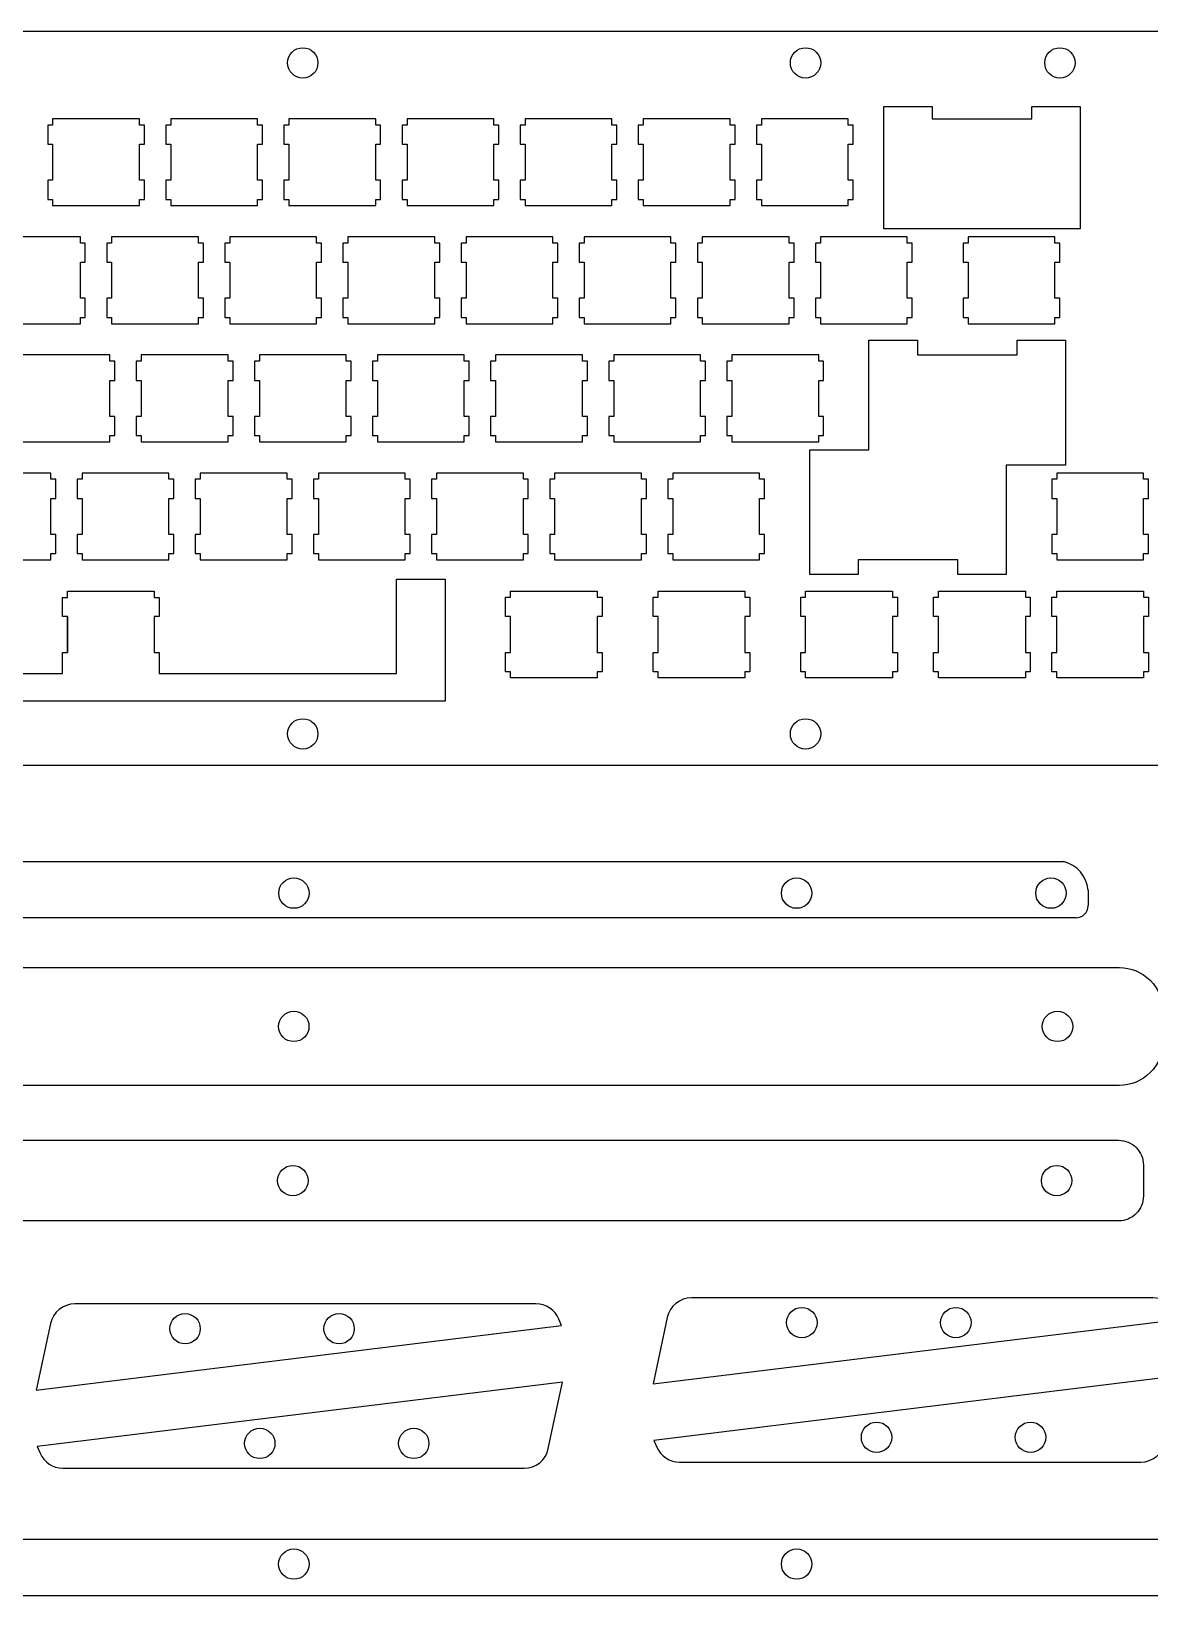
# Model space of a CAD drawing. Header units: feet. Extents: x 5362 to 5824, y 1881 to 2630.
# Drawn here: x 5488.4 to 5668.8, y 1880.7 to 2133.1 of the extents above; entities that cross this region are included whole.
import ezdxf

# ---------------------------------------------------------------- set-up
doc = ezdxf.new("R2010")
doc.units = ezdxf.units.FT
doc.header["$LTSCALE"] = 12.7
doc.header["$MEASUREMENT"] = 0
doc.layers.get('0').update_dxf_attribs({"linetype": 'CONTINUOUS'})
doc.layers.add('2', color=7, linetype='CONTINUOUS')

msp = doc.modelspace()

# ---------------------------------------------------------------- linework, layer by layer
at = {"color": 7}
for p, q in [((5491.05, 2117.97), (5491.05, 2114.87)), ((5491.85, 2117.97), (5491.05, 2117.97)), ((5491.85, 2118.97), (5491.85, 2117.97)), ((5505.85, 2118.97), (5491.85, 2118.97)), ((5505.85, 2117.97), (5505.85, 2118.97)), ((5506.65, 2117.97), (5505.85, 2117.97)), ((5506.65, 2114.87), (5506.65, 2117.97)), ((5510.1, 2117.97), (5510.1, 2114.87)), ((5510.9, 2117.97), (5510.1, 2117.97)), ((5510.9, 2118.97), (5510.9, 2117.97)), ((5524.9, 2118.97), (5510.9, 2118.97)), ((5524.9, 2117.97), (5524.9, 2118.97)), ((5525.7, 2117.97), (5524.9, 2117.97)), ((5525.7, 2114.87), (5525.7, 2117.97)), ((5529.15, 2117.97), (5529.15, 2114.87)), ((5529.95, 2117.97), (5529.15, 2117.97)), ((5543.95, 2118.97), (5529.95, 2118.97)), ((5529.95, 2118.97), (5529.95, 2117.97)), ((5543.95, 2117.97), (5543.95, 2118.97)), ((5544.75, 2117.97), (5543.95, 2117.97)), ((5544.75, 2114.87), (5544.75, 2117.97)), ((5549, 2117.97), (5548.2, 2117.97)), ((5548.2, 2117.97), (5548.2, 2114.87)), ((5549, 2118.97), (5549, 2117.97)), ((5563, 2118.97), (5549, 2118.97)), ((5563, 2117.97), (5563, 2118.97)), ((5563.8, 2117.97), (5563, 2117.97)), ((5563.8, 2114.87), (5563.8, 2117.97)), ((5567.25, 2117.97), (5567.25, 2114.87)), ((5568.05, 2117.97), (5567.25, 2117.97)), ((5568.05, 2118.97), (5568.05, 2117.97)), ((5582.05, 2118.97), (5568.05, 2118.97)), ((5582.05, 2117.97), (5582.05, 2118.97)), ((5582.85, 2117.97), (5582.05, 2117.97)), ((5582.85, 2114.87), (5582.85, 2117.97)), ((5587.1, 2117.97), (5586.3, 2117.97)), ((5586.3, 2117.97), (5586.3, 2114.87)), ((5587.1, 2118.97), (5587.1, 2117.97)), ((5601.1, 2118.97), (5587.1, 2118.97)), ((5601.1, 2117.97), (5601.1, 2118.97)), ((5601.9, 2117.97), (5601.1, 2117.97)), ((5601.9, 2114.87), (5601.9, 2117.97)), ((5606.15, 2117.97), (5605.35, 2117.97)), ((5605.35, 2117.97), (5605.35, 2114.87)), ((5620.15, 2118.97), (5606.15, 2118.97)), ((5606.15, 2118.97), (5606.15, 2117.97)), ((5620.15, 2117.97), (5620.15, 2118.97)), ((5620.95, 2117.97), (5620.15, 2117.97)), ((5620.95, 2114.87), (5620.95, 2117.97)), ((5491.05, 2114.87), (5491.85, 2114.87)), ((5491.85, 2114.87), (5491.85, 2109.07)), ((5505.85, 2109.07), (5505.85, 2114.87)), ((5505.85, 2114.87), (5506.65, 2114.87)), ((5510.1, 2114.87), (5510.9, 2114.87)), ((5510.9, 2114.87), (5510.9, 2109.07)), ((5524.9, 2109.07), (5524.9, 2114.87)), ((5524.9, 2114.87), (5525.7, 2114.87)), ((5529.15, 2114.87), (5529.95, 2114.87)), ((5529.95, 2114.87), (5529.95, 2109.07)), ((5543.95, 2109.07), (5543.95, 2114.87)), ((5543.95, 2114.87), (5544.75, 2114.87)), ((5548.2, 2114.87), (5549, 2114.87)), ((5549, 2114.87), (5549, 2109.07)), ((5563, 2109.07), (5563, 2114.87)), ((5563, 2114.87), (5563.8, 2114.87)), ((5567.25, 2114.87), (5568.05, 2114.87)), ((5568.05, 2114.87), (5568.05, 2109.07)), ((5582.05, 2109.07), (5582.05, 2114.87)), ((5582.05, 2114.87), (5582.85, 2114.87)), ((5586.3, 2114.87), (5587.1, 2114.87)), ((5587.1, 2114.87), (5587.1, 2109.07)), ((5601.1, 2109.07), (5601.1, 2114.87)), ((5601.1, 2114.87), (5601.9, 2114.87)), ((5605.35, 2114.87), (5606.15, 2114.87)), ((5606.15, 2114.87), (5606.15, 2109.07)), ((5620.15, 2109.07), (5620.15, 2114.87)), ((5620.15, 2114.87), (5620.95, 2114.87)), ((5491.05, 2109.07), (5491.05, 2105.97)), ((5491.85, 2109.07), (5491.05, 2109.07)), ((5506.65, 2109.07), (5505.85, 2109.07)), ((5506.65, 2105.97), (5506.65, 2109.07)), ((5510.1, 2109.07), (5510.1, 2105.97)), ((5510.9, 2109.07), (5510.1, 2109.07)), ((5525.7, 2109.07), (5524.9, 2109.07)), ((5525.7, 2105.97), (5525.7, 2109.07)), ((5529.15, 2109.07), (5529.15, 2105.97)), ((5529.95, 2109.07), (5529.15, 2109.07)), ((5544.75, 2109.07), (5543.95, 2109.07)), ((5544.75, 2105.97), (5544.75, 2109.07)), ((5549, 2109.07), (5548.2, 2109.07)), ((5548.2, 2109.07), (5548.2, 2105.97)), ((5563.8, 2109.07), (5563, 2109.07)), ((5563.8, 2105.97), (5563.8, 2109.07)), ((5568.05, 2109.07), (5567.25, 2109.07)), ((5567.25, 2109.07), (5567.25, 2105.97)), ((5582.85, 2109.07), (5582.05, 2109.07)), ((5582.85, 2105.97), (5582.85, 2109.07)), ((5586.3, 2109.07), (5586.3, 2105.97)), ((5587.1, 2109.07), (5586.3, 2109.07)), ((5601.9, 2109.07), (5601.1, 2109.07)), ((5601.9, 2105.97), (5601.9, 2109.07)), ((5606.15, 2109.07), (5605.35, 2109.07)), ((5605.35, 2109.07), (5605.35, 2105.97)), ((5620.95, 2109.07), (5620.15, 2109.07)), ((5620.95, 2105.97), (5620.95, 2109.07)), ((5491.05, 2105.97), (5491.85, 2105.97)), ((5491.85, 2105.97), (5491.85, 2104.97)), ((5491.85, 2104.97), (5505.85, 2104.97)), ((5505.85, 2104.97), (5505.85, 2105.97)), ((5505.85, 2105.97), (5506.65, 2105.97)), ((5510.1, 2105.97), (5510.9, 2105.97)), ((5510.9, 2105.97), (5510.9, 2104.97)), ((5510.9, 2104.97), (5524.9, 2104.97)), ((5524.9, 2105.97), (5525.7, 2105.97)), ((5524.9, 2104.97), (5524.9, 2105.97)), ((5529.15, 2105.97), (5529.95, 2105.97)), ((5529.95, 2105.97), (5529.95, 2104.97)), ((5529.95, 2104.97), (5543.95, 2104.97)), ((5543.95, 2105.97), (5544.75, 2105.97)), ((5543.95, 2104.97), (5543.95, 2105.97)), ((5548.2, 2105.97), (5549, 2105.97)), ((5549, 2105.97), (5549, 2104.97)), ((5549, 2104.97), (5563, 2104.97)), ((5563, 2105.97), (5563.8, 2105.97)), ((5563, 2104.97), (5563, 2105.97)), ((5567.25, 2105.97), (5568.05, 2105.97)), ((5568.05, 2105.97), (5568.05, 2104.97)), ((5568.05, 2104.97), (5582.05, 2104.97)), ((5582.05, 2104.97), (5582.05, 2105.97)), ((5582.05, 2105.97), (5582.85, 2105.97)), ((5586.3, 2105.97), (5587.1, 2105.97)), ((5587.1, 2105.97), (5587.1, 2104.97)), ((5587.1, 2104.97), (5601.1, 2104.97)), ((5601.1, 2105.97), (5601.9, 2105.97)), ((5601.1, 2104.97), (5601.1, 2105.97)), ((5605.35, 2105.97), (5606.15, 2105.97)), ((5606.15, 2105.97), (5606.15, 2104.97)), ((5606.15, 2104.97), (5620.15, 2104.97)), ((5620.15, 2104.97), (5620.15, 2105.97)), ((5620.15, 2105.97), (5620.95, 2105.97)), ((5496.32, 2099.92), (5482.32, 2099.92)), ((5496.32, 2098.92), (5496.32, 2099.92)), ((5501.37, 2099.92), (5501.37, 2098.92)), ((5515.37, 2099.92), (5501.37, 2099.92)), ((5515.37, 2098.92), (5515.37, 2099.92)), ((5534.42, 2099.92), (5520.42, 2099.92)), ((5520.42, 2099.92), (5520.42, 2098.92)), ((5534.42, 2098.92), (5534.42, 2099.92)), ((5553.47, 2099.92), (5539.47, 2099.92)), ((5539.47, 2099.92), (5539.47, 2098.92)), ((5553.47, 2098.92), (5553.47, 2099.92)), ((5558.52, 2099.92), (5558.52, 2098.92)), ((5572.52, 2099.92), (5558.52, 2099.92)), ((5572.52, 2098.92), (5572.52, 2099.92)), ((5577.57, 2099.92), (5577.57, 2098.92)), ((5591.57, 2099.92), (5577.57, 2099.92)), ((5591.57, 2098.92), (5591.57, 2099.92)), ((5610.62, 2099.92), (5596.62, 2099.92)), ((5596.62, 2099.92), (5596.62, 2098.92)), ((5610.62, 2098.92), (5610.62, 2099.92)), ((5497.12, 2098.92), (5496.32, 2098.92)), ((5497.12, 2095.82), (5497.12, 2098.92)), ((5501.37, 2098.92), (5500.57, 2098.92)), ((5500.57, 2098.92), (5500.57, 2095.82)), ((5516.17, 2098.92), (5515.37, 2098.92)), ((5516.17, 2095.82), (5516.17, 2098.92)), ((5520.42, 2098.92), (5519.62, 2098.92)), ((5519.62, 2098.92), (5519.62, 2095.82)), ((5535.22, 2098.92), (5534.42, 2098.92)), ((5535.22, 2095.82), (5535.22, 2098.92)), ((5539.47, 2098.92), (5538.67, 2098.92)), ((5538.67, 2098.92), (5538.67, 2095.82)), ((5554.27, 2098.92), (5553.47, 2098.92)), ((5554.27, 2095.82), (5554.27, 2098.92)), ((5558.52, 2098.92), (5557.72, 2098.92)), ((5557.72, 2098.92), (5557.72, 2095.82)), ((5573.32, 2098.92), (5572.52, 2098.92)), ((5573.32, 2095.82), (5573.32, 2098.92)), ((5577.57, 2098.92), (5576.77, 2098.92)), ((5576.77, 2098.92), (5576.77, 2095.82)), ((5592.37, 2098.92), (5591.57, 2098.92)), ((5592.37, 2095.82), (5592.37, 2098.92)), ((5596.62, 2098.92), (5595.82, 2098.92)), ((5595.82, 2098.92), (5595.82, 2095.82)), ((5611.42, 2098.92), (5610.62, 2098.92)), ((5611.42, 2095.82), (5611.42, 2098.92)), ((5496.32, 2095.82), (5497.12, 2095.82)), ((5496.32, 2090.02), (5496.32, 2095.82)), ((5500.57, 2095.82), (5501.37, 2095.82)), ((5501.37, 2095.82), (5501.37, 2090.02)), ((5515.37, 2095.82), (5516.17, 2095.82)), ((5515.37, 2090.02), (5515.37, 2095.82)), ((5519.62, 2095.82), (5520.42, 2095.82)), ((5520.42, 2095.82), (5520.42, 2090.02)), ((5534.42, 2095.82), (5535.22, 2095.82)), ((5534.42, 2090.02), (5534.42, 2095.82)), ((5538.67, 2095.82), (5539.47, 2095.82)), ((5539.47, 2095.82), (5539.47, 2090.02)), ((5553.47, 2095.82), (5554.27, 2095.82)), ((5553.47, 2090.02), (5553.47, 2095.82)), ((5557.72, 2095.82), (5558.52, 2095.82)), ((5558.52, 2095.82), (5558.52, 2090.02)), ((5572.52, 2095.82), (5573.32, 2095.82)), ((5572.52, 2090.02), (5572.52, 2095.82)), ((5576.77, 2095.82), (5577.57, 2095.82)), ((5577.57, 2095.82), (5577.57, 2090.02)), ((5591.57, 2095.82), (5592.37, 2095.82)), ((5591.57, 2090.02), (5591.57, 2095.82)), ((5595.82, 2095.82), (5596.62, 2095.82)), ((5596.62, 2095.82), (5596.62, 2090.02)), ((5610.62, 2095.82), (5611.42, 2095.82)), ((5610.62, 2090.02), (5610.62, 2095.82)), ((5497.12, 2090.02), (5496.32, 2090.02)), ((5497.12, 2086.92), (5497.12, 2090.02)), ((5500.57, 2090.02), (5500.57, 2086.92)), ((5501.37, 2090.02), (5500.57, 2090.02)), ((5516.17, 2090.02), (5515.37, 2090.02)), ((5516.17, 2086.92), (5516.17, 2090.02)), ((5519.62, 2090.02), (5519.62, 2086.92)), ((5520.42, 2090.02), (5519.62, 2090.02)), ((5535.22, 2090.02), (5534.42, 2090.02)), ((5535.22, 2086.92), (5535.22, 2090.02)), ((5538.67, 2090.02), (5538.67, 2086.92)), ((5539.47, 2090.02), (5538.67, 2090.02)), ((5554.27, 2090.02), (5553.47, 2090.02)), ((5554.27, 2086.92), (5554.27, 2090.02)), ((5557.72, 2090.02), (5557.72, 2086.92)), ((5558.52, 2090.02), (5557.72, 2090.02)), ((5573.32, 2090.02), (5572.52, 2090.02)), ((5573.32, 2086.92), (5573.32, 2090.02)), ((5576.77, 2090.02), (5576.77, 2086.92)), ((5577.57, 2090.02), (5576.77, 2090.02)), ((5592.37, 2090.02), (5591.57, 2090.02)), ((5592.37, 2086.92), (5592.37, 2090.02)), ((5595.82, 2090.02), (5595.82, 2086.92)), ((5596.62, 2090.02), (5595.82, 2090.02)), ((5611.42, 2090.02), (5610.62, 2090.02)), ((5611.42, 2086.92), (5611.42, 2090.02)), ((5482.32, 2085.92), (5496.32, 2085.92)), ((5496.32, 2085.92), (5496.32, 2086.92)), ((5496.32, 2086.92), (5497.12, 2086.92)), ((5500.57, 2086.92), (5501.37, 2086.92)), ((5501.37, 2086.92), (5501.37, 2085.92)), ((5501.37, 2085.92), (5515.37, 2085.92)), ((5515.37, 2085.92), (5515.37, 2086.92)), ((5515.37, 2086.92), (5516.17, 2086.92)), ((5519.62, 2086.92), (5520.42, 2086.92)), ((5520.42, 2086.92), (5520.42, 2085.92)), ((5520.42, 2085.92), (5534.42, 2085.92)), ((5534.42, 2085.92), (5534.42, 2086.92)), ((5534.42, 2086.92), (5535.22, 2086.92)), ((5538.67, 2086.92), (5539.47, 2086.92)), ((5539.47, 2086.92), (5539.47, 2085.92)), ((5539.47, 2085.92), (5553.47, 2085.92)), ((5553.47, 2086.92), (5554.27, 2086.92)), ((5553.47, 2085.92), (5553.47, 2086.92)), ((5557.72, 2086.92), (5558.52, 2086.92)), ((5558.52, 2086.92), (5558.52, 2085.92)), ((5558.52, 2085.92), (5572.52, 2085.92)), ((5572.52, 2085.92), (5572.52, 2086.92)), ((5572.52, 2086.92), (5573.32, 2086.92)), ((5576.77, 2086.92), (5577.57, 2086.92)), ((5577.57, 2086.92), (5577.57, 2085.92)), ((5577.57, 2085.92), (5591.57, 2085.92)), ((5591.57, 2085.92), (5591.57, 2086.92)), ((5591.57, 2086.92), (5592.37, 2086.92)), ((5595.82, 2086.92), (5596.62, 2086.92)), ((5596.62, 2086.92), (5596.62, 2085.92)), ((5596.62, 2085.92), (5610.62, 2085.92)), ((5610.62, 2085.92), (5610.62, 2086.92)), ((5610.62, 2086.92), (5611.42, 2086.92)), ((5639.49, 2085.92), (5641.87, 2085.92)), ((5501.09, 2080.87), (5487.09, 2080.87)), ((5501.09, 2079.87), (5501.09, 2080.87)), ((5501.89, 2079.87), (5501.09, 2079.87)), ((5501.89, 2076.77), (5501.89, 2079.87)), ((5505.34, 2079.87), (5505.34, 2076.77)), ((5506.14, 2079.87), (5505.34, 2079.87)), ((5520.14, 2080.87), (5506.14, 2080.87)), ((5506.14, 2080.87), (5506.14, 2079.87)), ((5520.14, 2079.87), (5520.14, 2080.87)), ((5520.94, 2079.87), (5520.14, 2079.87)), ((5520.94, 2076.77), (5520.94, 2079.87)), ((5524.39, 2079.87), (5524.39, 2076.77)), ((5525.19, 2079.87), (5524.39, 2079.87)), ((5539.19, 2080.87), (5525.19, 2080.87)), ((5525.19, 2080.87), (5525.19, 2079.87)), ((5539.19, 2079.87), (5539.19, 2080.87)), ((5539.99, 2079.87), (5539.19, 2079.87)), ((5539.99, 2076.77), (5539.99, 2079.87)), ((5543.44, 2079.87), (5543.44, 2076.77)), ((5544.24, 2079.87), (5543.44, 2079.87)), ((5558.24, 2080.87), (5544.24, 2080.87)), ((5544.24, 2080.87), (5544.24, 2079.87)), ((5558.24, 2079.87), (5558.24, 2080.87)), ((5559.04, 2079.87), (5558.24, 2079.87)), ((5559.04, 2076.77), (5559.04, 2079.87)), ((5562.49, 2079.87), (5562.49, 2076.77)), ((5563.29, 2079.87), (5562.49, 2079.87)), ((5563.29, 2080.87), (5563.29, 2079.87)), ((5577.29, 2080.87), (5563.29, 2080.87)), ((5577.29, 2079.87), (5577.29, 2080.87)), ((5578.09, 2079.87), (5577.29, 2079.87)), ((5578.09, 2076.77), (5578.09, 2079.87)), ((5581.54, 2079.87), (5581.54, 2076.77)), ((5582.34, 2079.87), (5581.54, 2079.87)), ((5596.34, 2080.87), (5582.34, 2080.87)), ((5582.34, 2080.87), (5582.34, 2079.87)), ((5596.34, 2079.87), (5596.34, 2080.87)), ((5597.14, 2079.87), (5596.34, 2079.87)), ((5597.14, 2076.77), (5597.14, 2079.87)), ((5600.59, 2079.87), (5600.59, 2076.77)), ((5601.39, 2079.87), (5600.59, 2079.87)), ((5615.39, 2080.87), (5601.39, 2080.87)), ((5601.39, 2080.87), (5601.39, 2079.87)), ((5615.39, 2079.87), (5615.39, 2080.87)), ((5616.19, 2079.87), (5615.39, 2079.87)), ((5616.19, 2076.77), (5616.19, 2079.87)), ((5501.09, 2070.97), (5501.09, 2076.77)), ((5501.09, 2076.77), (5501.89, 2076.77)), ((5505.34, 2076.77), (5506.14, 2076.77)), ((5506.14, 2076.77), (5506.14, 2070.97)), ((5520.14, 2070.97), (5520.14, 2076.77)), ((5520.14, 2076.77), (5520.94, 2076.77)), ((5524.39, 2076.77), (5525.19, 2076.77)), ((5525.19, 2076.77), (5525.19, 2070.97)), ((5539.19, 2070.97), (5539.19, 2076.77)), ((5539.19, 2076.77), (5539.99, 2076.77)), ((5543.44, 2076.77), (5544.24, 2076.77)), ((5544.24, 2076.77), (5544.24, 2070.97)), ((5558.24, 2070.97), (5558.24, 2076.77)), ((5558.24, 2076.77), (5559.04, 2076.77)), ((5562.49, 2076.77), (5563.29, 2076.77)), ((5563.29, 2076.77), (5563.29, 2070.97)), ((5577.29, 2070.97), (5577.29, 2076.77)), ((5577.29, 2076.77), (5578.09, 2076.77)), ((5581.54, 2076.77), (5582.34, 2076.77)), ((5582.34, 2076.77), (5582.34, 2070.97)), ((5596.34, 2070.97), (5596.34, 2076.77)), ((5596.34, 2076.77), (5597.14, 2076.77)), ((5600.59, 2076.77), (5601.39, 2076.77)), ((5601.39, 2076.77), (5601.39, 2070.97)), ((5615.39, 2070.97), (5615.39, 2076.77)), ((5615.39, 2076.77), (5616.19, 2076.77)), ((5501.89, 2070.97), (5501.09, 2070.97)), ((5501.89, 2067.87), (5501.89, 2070.97)), ((5505.34, 2070.97), (5505.34, 2067.87)), ((5506.14, 2070.97), (5505.34, 2070.97)), ((5520.94, 2070.97), (5520.14, 2070.97)), ((5520.94, 2067.87), (5520.94, 2070.97)), ((5525.19, 2070.97), (5524.39, 2070.97)), ((5524.39, 2070.97), (5524.39, 2067.87)), ((5539.99, 2070.97), (5539.19, 2070.97)), ((5539.99, 2067.87), (5539.99, 2070.97)), ((5544.24, 2070.97), (5543.44, 2070.97)), ((5543.44, 2070.97), (5543.44, 2067.87)), ((5559.04, 2070.97), (5558.24, 2070.97)), ((5559.04, 2067.87), (5559.04, 2070.97)), ((5563.29, 2070.97), (5562.49, 2070.97)), ((5562.49, 2070.97), (5562.49, 2067.87)), ((5578.09, 2070.97), (5577.29, 2070.97)), ((5578.09, 2067.87), (5578.09, 2070.97)), ((5582.34, 2070.97), (5581.54, 2070.97)), ((5581.54, 2070.97), (5581.54, 2067.87)), ((5597.14, 2070.97), (5596.34, 2070.97)), ((5597.14, 2067.87), (5597.14, 2070.97)), ((5600.59, 2070.97), (5600.59, 2067.87)), ((5601.39, 2070.97), (5600.59, 2070.97)), ((5616.19, 2070.97), (5615.39, 2070.97)), ((5616.19, 2067.87), (5616.19, 2070.97)), ((5501.09, 2066.87), (5501.09, 2067.87)), ((5501.09, 2067.87), (5501.89, 2067.87)), ((5505.34, 2067.87), (5506.14, 2067.87)), ((5506.14, 2067.87), (5506.14, 2066.87)), ((5520.14, 2066.87), (5520.14, 2067.87)), ((5520.14, 2067.87), (5520.94, 2067.87)), ((5524.39, 2067.87), (5525.19, 2067.87)), ((5525.19, 2067.87), (5525.19, 2066.87)), ((5539.19, 2067.87), (5539.99, 2067.87)), ((5539.19, 2066.87), (5539.19, 2067.87)), ((5543.44, 2067.87), (5544.24, 2067.87)), ((5544.24, 2067.87), (5544.24, 2066.87)), ((5558.24, 2067.87), (5559.04, 2067.87)), ((5558.24, 2066.87), (5558.24, 2067.87)), ((5562.49, 2067.87), (5563.29, 2067.87)), ((5563.29, 2067.87), (5563.29, 2066.87)), ((5577.29, 2066.87), (5577.29, 2067.87)), ((5577.29, 2067.87), (5578.09, 2067.87)), ((5581.54, 2067.87), (5582.34, 2067.87)), ((5582.34, 2067.87), (5582.34, 2066.87)), ((5596.34, 2067.87), (5597.14, 2067.87)), ((5596.34, 2066.87), (5596.34, 2067.87)), ((5600.59, 2067.87), (5601.39, 2067.87)), ((5601.39, 2067.87), (5601.39, 2066.87)), ((5615.39, 2067.87), (5616.19, 2067.87)), ((5615.39, 2066.87), (5615.39, 2067.87)), ((5487.09, 2066.87), (5501.09, 2066.87)), ((5506.14, 2066.87), (5520.14, 2066.87)), ((5525.19, 2066.87), (5539.19, 2066.87)), ((5544.24, 2066.87), (5558.24, 2066.87)), ((5563.29, 2066.87), (5577.29, 2066.87)), ((5582.34, 2066.87), (5596.34, 2066.87)), ((5601.39, 2066.87), (5615.39, 2066.87)), ((5491.56, 2061.82), (5477.56, 2061.82)), ((5491.56, 2060.82), (5491.56, 2061.82)), ((5492.36, 2060.82), (5491.56, 2060.82)), ((5492.36, 2057.72), (5492.36, 2060.82)), ((5496.61, 2060.82), (5495.81, 2060.82)), ((5495.81, 2060.82), (5495.81, 2057.72)), ((5496.61, 2061.82), (5496.61, 2060.82)), ((5510.61, 2061.82), (5496.61, 2061.82)), ((5510.61, 2060.82), (5510.61, 2061.82)), ((5511.41, 2060.82), (5510.61, 2060.82)), ((5511.41, 2057.72), (5511.41, 2060.82)), ((5515.66, 2060.82), (5514.86, 2060.82)), ((5514.86, 2060.82), (5514.86, 2057.72)), ((5515.66, 2061.82), (5515.66, 2060.82)), ((5529.66, 2061.82), (5515.66, 2061.82)), ((5529.66, 2060.82), (5529.66, 2061.82)), ((5530.46, 2060.82), (5529.66, 2060.82)), ((5530.46, 2057.72), (5530.46, 2060.82)), ((5534.71, 2060.82), (5533.91, 2060.82)), ((5533.91, 2060.82), (5533.91, 2057.72)), ((5548.71, 2061.82), (5534.71, 2061.82)), ((5534.71, 2061.82), (5534.71, 2060.82)), ((5548.71, 2060.82), (5548.71, 2061.82)), ((5549.51, 2060.82), (5548.71, 2060.82)), ((5549.51, 2057.72), (5549.51, 2060.82)), ((5553.76, 2060.82), (5552.96, 2060.82)), ((5552.96, 2060.82), (5552.96, 2057.72)), ((5553.76, 2061.82), (5553.76, 2060.82)), ((5567.76, 2061.82), (5553.76, 2061.82)), ((5567.76, 2060.82), (5567.76, 2061.82)), ((5568.56, 2060.82), (5567.76, 2060.82)), ((5568.56, 2057.72), (5568.56, 2060.82)), ((5572.81, 2060.82), (5572.01, 2060.82)), ((5572.01, 2060.82), (5572.01, 2057.72)), ((5586.81, 2061.82), (5572.81, 2061.82)), ((5572.81, 2061.82), (5572.81, 2060.82)), ((5586.81, 2060.82), (5586.81, 2061.82)), ((5587.61, 2060.82), (5586.81, 2060.82)), ((5587.61, 2057.72), (5587.61, 2060.82)), ((5591.86, 2060.82), (5591.06, 2060.82)), ((5591.06, 2060.82), (5591.06, 2057.72)), ((5591.86, 2061.82), (5591.86, 2060.82)), ((5605.86, 2061.82), (5591.86, 2061.82)), ((5605.86, 2060.82), (5605.86, 2061.82)), ((5606.66, 2060.82), (5605.86, 2060.82)), ((5606.66, 2057.72), (5606.66, 2060.82)), ((5653.77, 2060.82), (5652.97, 2060.82)), ((5652.97, 2060.82), (5652.97, 2057.72)), ((5667.77, 2061.82), (5653.77, 2061.82)), ((5653.77, 2061.82), (5653.77, 2060.82)), ((5667.77, 2060.82), (5667.77, 2061.82)), ((5668.57, 2060.82), (5667.77, 2060.82)), ((5668.57, 2057.72), (5668.57, 2060.82)), ((5491.56, 2051.92), (5491.56, 2057.72)), ((5491.56, 2057.72), (5492.36, 2057.72)), ((5495.81, 2057.72), (5496.61, 2057.72)), ((5496.61, 2057.72), (5496.61, 2051.92)), ((5510.61, 2057.72), (5511.41, 2057.72)), ((5510.61, 2051.92), (5510.61, 2057.72)), ((5514.86, 2057.72), (5515.66, 2057.72)), ((5515.66, 2057.72), (5515.66, 2051.92)), ((5529.66, 2057.72), (5530.46, 2057.72)), ((5529.66, 2051.92), (5529.66, 2057.72)), ((5533.91, 2057.72), (5534.71, 2057.72)), ((5534.71, 2057.72), (5534.71, 2051.92)), ((5548.71, 2051.92), (5548.71, 2057.72)), ((5548.71, 2057.72), (5549.51, 2057.72)), ((5552.96, 2057.72), (5553.76, 2057.72)), ((5553.76, 2057.72), (5553.76, 2051.92)), ((5567.76, 2051.92), (5567.76, 2057.72)), ((5567.76, 2057.72), (5568.56, 2057.72)), ((5572.01, 2057.72), (5572.81, 2057.72)), ((5572.81, 2057.72), (5572.81, 2051.92)), ((5586.81, 2051.92), (5586.81, 2057.72)), ((5586.81, 2057.72), (5587.61, 2057.72)), ((5591.06, 2057.72), (5591.86, 2057.72)), ((5591.86, 2057.72), (5591.86, 2051.92)), ((5605.86, 2057.72), (5606.66, 2057.72)), ((5605.86, 2051.92), (5605.86, 2057.72)), ((5652.97, 2057.72), (5653.77, 2057.72)), ((5653.77, 2057.72), (5653.77, 2051.92)), ((5667.77, 2057.72), (5668.57, 2057.72)), ((5667.77, 2051.92), (5667.77, 2057.72)), ((5492.36, 2051.92), (5491.56, 2051.92)), ((5492.36, 2048.82), (5492.36, 2051.92)), ((5495.81, 2051.92), (5495.81, 2048.82)), ((5496.61, 2051.92), (5495.81, 2051.92)), ((5511.41, 2051.92), (5510.61, 2051.92)), ((5511.41, 2048.82), (5511.41, 2051.92)), ((5514.86, 2051.92), (5514.86, 2048.82)), ((5515.66, 2051.92), (5514.86, 2051.92)), ((5530.46, 2051.92), (5529.66, 2051.92)), ((5530.46, 2048.82), (5530.46, 2051.92)), ((5533.91, 2051.92), (5533.91, 2048.82)), ((5534.71, 2051.92), (5533.91, 2051.92)), ((5549.51, 2051.92), (5548.71, 2051.92)), ((5549.51, 2048.82), (5549.51, 2051.92)), ((5552.96, 2051.92), (5552.96, 2048.82)), ((5553.76, 2051.92), (5552.96, 2051.92)), ((5568.56, 2051.92), (5567.76, 2051.92)), ((5568.56, 2048.82), (5568.56, 2051.92)), ((5572.01, 2051.92), (5572.01, 2048.82)), ((5572.81, 2051.92), (5572.01, 2051.92)), ((5587.61, 2051.92), (5586.81, 2051.92)), ((5587.61, 2048.82), (5587.61, 2051.92)), ((5591.06, 2051.92), (5591.06, 2048.82)), ((5591.86, 2051.92), (5591.06, 2051.92)), ((5606.66, 2051.92), (5605.86, 2051.92)), ((5606.66, 2048.82), (5606.66, 2051.92)), ((5652.97, 2051.92), (5652.97, 2048.82)), ((5653.77, 2051.92), (5652.97, 2051.92)), ((5668.57, 2051.92), (5667.77, 2051.92)), ((5668.57, 2048.82), (5668.57, 2051.92)), ((5477.56, 2047.82), (5491.56, 2047.82)), ((5491.56, 2047.82), (5491.56, 2048.82)), ((5491.56, 2048.82), (5492.36, 2048.82)), ((5495.81, 2048.82), (5496.61, 2048.82)), ((5496.61, 2048.82), (5496.61, 2047.82)), ((5496.61, 2047.82), (5510.61, 2047.82)), ((5510.61, 2048.82), (5511.41, 2048.82)), ((5510.61, 2047.82), (5510.61, 2048.82)), ((5514.86, 2048.82), (5515.66, 2048.82)), ((5515.66, 2048.82), (5515.66, 2047.82)), ((5515.66, 2047.82), (5529.66, 2047.82)), ((5529.66, 2048.82), (5530.46, 2048.82)), ((5529.66, 2047.82), (5529.66, 2048.82)), ((5533.91, 2048.82), (5534.71, 2048.82)), ((5534.71, 2048.82), (5534.71, 2047.82)), ((5534.71, 2047.82), (5548.71, 2047.82)), ((5548.71, 2047.82), (5548.71, 2048.82)), ((5548.71, 2048.82), (5549.51, 2048.82)), ((5552.96, 2048.82), (5553.76, 2048.82)), ((5553.76, 2048.82), (5553.76, 2047.82)), ((5553.76, 2047.82), (5567.76, 2047.82)), ((5567.76, 2048.82), (5568.56, 2048.82)), ((5567.76, 2047.82), (5567.76, 2048.82)), ((5572.01, 2048.82), (5572.81, 2048.82)), ((5572.81, 2048.82), (5572.81, 2047.82)), ((5572.81, 2047.82), (5586.81, 2047.82)), ((5586.81, 2048.82), (5587.61, 2048.82)), ((5586.81, 2047.82), (5586.81, 2048.82)), ((5591.06, 2048.82), (5591.86, 2048.82)), ((5591.86, 2048.82), (5591.86, 2047.82)), ((5591.86, 2047.82), (5605.86, 2047.82)), ((5605.86, 2048.82), (5606.66, 2048.82)), ((5605.86, 2047.82), (5605.86, 2048.82)), ((5652.97, 2048.82), (5653.77, 2048.82)), ((5653.77, 2048.82), (5653.77, 2047.82)), ((5653.77, 2047.82), (5667.77, 2047.82)), ((5667.77, 2048.82), (5668.57, 2048.82)), ((5667.77, 2047.82), (5667.77, 2048.82)), ((5565.67, 2041.77), (5565.67, 2042.77)), ((5565.67, 2042.77), (5579.67, 2042.77)), ((5579.67, 2042.77), (5579.67, 2041.77)), ((5589.48, 2041.77), (5589.48, 2042.77)), ((5589.48, 2042.77), (5603.48, 2042.77)), ((5603.48, 2042.77), (5603.48, 2041.77)), ((5613.29, 2041.77), (5613.29, 2042.77)), ((5613.29, 2042.77), (5627.29, 2042.77)), ((5627.29, 2042.77), (5627.29, 2041.77)), ((5634.72, 2041.77), (5634.72, 2042.77)), ((5634.72, 2042.77), (5648.72, 2042.77)), ((5648.72, 2042.77), (5648.72, 2041.77)), ((5653.77, 2042.77), (5667.77, 2042.77)), ((5653.77, 2041.77), (5653.77, 2042.77)), ((5667.77, 2042.77), (5667.77, 2041.77)), ((5564.87, 2038.66), (5564.87, 2041.77)), ((5564.87, 2041.77), (5565.67, 2041.77)), ((5579.67, 2041.77), (5580.47, 2041.77)), ((5580.47, 2041.77), (5580.47, 2038.66)), ((5588.68, 2038.66), (5588.68, 2041.77)), ((5588.68, 2041.77), (5589.48, 2041.77)), ((5603.48, 2041.77), (5604.28, 2041.77)), ((5604.28, 2041.77), (5604.28, 2038.66)), ((5612.49, 2038.66), (5612.49, 2041.77)), ((5612.49, 2041.77), (5613.29, 2041.77)), ((5627.29, 2041.77), (5628.09, 2041.77)), ((5628.09, 2041.77), (5628.09, 2038.66)), ((5633.92, 2041.77), (5634.72, 2041.77)), ((5633.92, 2038.66), (5633.92, 2041.77)), ((5648.72, 2041.77), (5649.52, 2041.77)), ((5649.52, 2041.77), (5649.52, 2038.66)), ((5652.97, 2038.66), (5652.97, 2041.77)), ((5652.97, 2041.77), (5653.77, 2041.77)), ((5667.77, 2041.77), (5668.57, 2041.77)), ((5668.57, 2041.77), (5668.57, 2038.66)), ((5565.67, 2038.66), (5564.87, 2038.66)), ((5565.67, 2032.87), (5565.67, 2038.66)), ((5579.67, 2038.66), (5579.67, 2032.87)), ((5580.47, 2038.66), (5579.67, 2038.66)), ((5589.48, 2038.66), (5588.68, 2038.66)), ((5589.48, 2032.87), (5589.48, 2038.66)), ((5603.48, 2038.66), (5603.48, 2032.87)), ((5604.28, 2038.66), (5603.48, 2038.66)), ((5613.29, 2038.66), (5612.49, 2038.66)), ((5613.29, 2032.87), (5613.29, 2038.66)), ((5627.29, 2038.66), (5627.29, 2032.87)), ((5628.09, 2038.66), (5627.29, 2038.66)), ((5634.72, 2038.66), (5633.92, 2038.66)), ((5634.72, 2032.87), (5634.72, 2038.66)), ((5648.72, 2038.66), (5648.72, 2032.87)), ((5649.52, 2038.66), (5648.72, 2038.66)), ((5653.77, 2038.66), (5652.97, 2038.66)), ((5653.77, 2032.87), (5653.77, 2038.66)), ((5667.77, 2038.66), (5667.77, 2032.87)), ((5668.57, 2038.66), (5667.77, 2038.66)), ((5564.87, 2029.77), (5564.87, 2032.87)), ((5564.87, 2032.87), (5565.67, 2032.87)), ((5579.67, 2032.87), (5580.47, 2032.87)), ((5580.47, 2032.87), (5580.47, 2029.77)), ((5588.68, 2029.77), (5588.68, 2032.87)), ((5588.68, 2032.87), (5589.48, 2032.87)), ((5603.48, 2032.87), (5604.28, 2032.87)), ((5604.28, 2032.87), (5604.28, 2029.77)), ((5612.49, 2029.77), (5612.49, 2032.87)), ((5612.49, 2032.87), (5613.29, 2032.87)), ((5627.29, 2032.87), (5628.09, 2032.87)), ((5628.09, 2032.87), (5628.09, 2029.77)), ((5633.92, 2032.87), (5634.72, 2032.87)), ((5633.92, 2029.77), (5633.92, 2032.87)), ((5648.72, 2032.87), (5649.52, 2032.87)), ((5649.52, 2032.87), (5649.52, 2029.77)), ((5652.97, 2029.77), (5652.97, 2032.87)), ((5652.97, 2032.87), (5653.77, 2032.87)), ((5667.77, 2032.87), (5668.57, 2032.87)), ((5668.57, 2032.87), (5668.57, 2029.77)), ((5565.67, 2029.77), (5564.87, 2029.77)), ((5565.67, 2028.77), (5565.67, 2029.77)), ((5579.67, 2029.77), (5579.67, 2028.77)), ((5580.47, 2029.77), (5579.67, 2029.77)), ((5589.48, 2029.77), (5588.68, 2029.77)), ((5589.48, 2028.77), (5589.48, 2029.77)), ((5603.48, 2029.77), (5603.48, 2028.77)), ((5604.28, 2029.77), (5603.48, 2029.77)), ((5613.29, 2029.77), (5612.49, 2029.77)), ((5613.29, 2028.77), (5613.29, 2029.77)), ((5627.29, 2029.77), (5627.29, 2028.77)), ((5628.09, 2029.77), (5627.29, 2029.77)), ((5634.72, 2029.77), (5633.92, 2029.77)), ((5634.72, 2028.77), (5634.72, 2029.77)), ((5648.72, 2029.77), (5648.72, 2028.77)), ((5649.52, 2029.77), (5648.72, 2029.77)), ((5653.77, 2029.77), (5652.97, 2029.77)), ((5653.77, 2028.77), (5653.77, 2029.77)), ((5667.77, 2029.77), (5667.77, 2028.77)), ((5668.57, 2029.77), (5667.77, 2029.77)), ((5579.67, 2028.77), (5565.67, 2028.77)), ((5603.48, 2028.77), (5589.48, 2028.77)), ((5627.29, 2028.77), (5613.29, 2028.77)), ((5648.72, 2028.77), (5634.72, 2028.77)), ((5667.77, 2028.77), (5653.77, 2028.77))]:
    msp.add_line(p, q, dxfattribs=at)
for p, q in [((5658.85, 1994.55), (5658.85, 1992.05)), ((5656.85, 1990.05), (5373.59, 1990.05)), ((5373.59, 1889.8), (5687.92, 1889.8))]:
    msp.add_line(p, q)
msp.add_lwpolyline([(5369.53, 2014.64, -0.414214), (5364.93, 2019.24), (5364.93, 2128.49, -0.414214), (5369.53, 2133.09), (5694.85, 2133.09, -0.414214), (5699.45, 2128.49), (5699.45, 2019.24, -0.414214), (5694.85, 2014.64)], format="xyb", close=True, dxfattribs=at)
for points in [[(5657.56, 2101.21), (5625.89, 2101.21), (5625.89, 2120.95), (5633.69, 2120.95), (5633.69, 2118.97), (5649.76, 2118.97), (5649.76, 2120.95), (5657.56, 2120.95)], [(5629.67, 2085.92), (5629.67, 2086.92), (5630.47, 2086.92), (5630.47, 2090.02), (5629.67, 2090.02), (5629.67, 2095.82), (5630.47, 2095.82), (5630.47, 2098.92), (5629.67, 2098.92), (5629.67, 2099.92), (5615.67, 2099.92), (5615.67, 2098.92), (5614.87, 2098.92), (5614.87, 2095.82), (5615.67, 2095.82), (5615.67, 2090.02), (5614.87, 2090.02), (5614.87, 2086.92), (5615.67, 2086.92), (5615.67, 2085.92)], [(5653.49, 2085.92), (5653.49, 2086.92), (5654.29, 2086.92), (5654.29, 2090.02), (5653.49, 2090.02), (5653.49, 2095.82), (5654.29, 2095.82), (5654.29, 2098.92), (5653.49, 2098.92), (5653.49, 2099.92), (5639.49, 2099.92), (5639.49, 2098.92), (5638.69, 2098.92), (5638.69, 2095.82), (5639.49, 2095.82), (5639.49, 2090.02), (5638.69, 2090.02), (5638.69, 2086.92), (5639.49, 2086.92), (5639.49, 2085.92)]]:
    msp.add_lwpolyline(points, close=True, dxfattribs=at)
for points in [[(5494.23, 2038.66), (5493.43, 2038.66), (5493.43, 2041.76), (5494.23, 2041.76), (5494.23, 2042.77), (5508.23, 2042.77), (5508.23, 2041.76), (5509.03, 2041.76), (5509.03, 2038.66), (5508.23, 2038.66), (5508.23, 2032.87), (5509.03, 2032.87), (5509.03, 2029.46), (5547.33, 2029.46), (5547.33, 2044.69), (5555.13, 2044.69), (5555.13, 2025.01), (5447.33, 2025.01)], [(5455.13, 2029.46), (5493.43, 2029.46), (5493.43, 2032.87), (5494.23, 2032.87), (5494.23, 2038.66), (5494.23, 2032.87)]]:
    msp.add_lwpolyline(points, dxfattribs=at)
msp.add_lwpolyline([(5676.85, 1999.15), (5693.42, 1999.15, -0.414214), (5698.02, 1994.55), (5698.02, 1885.3, -0.414214), (5693.42, 1880.7), (5368.09, 1880.7, -0.414214), (5363.49, 1885.3), (5363.49, 1994.55, -0.414214), (5368.09, 1999.15), (5654.85, 1999.15)], format="xyb")
at = {"color": 0}
for points in [[(5390.58, 1970.04), (5390.58, 1975.04, -0.414214), (5397.58, 1982.04), (5663.9, 1982.04, -0.414214), (5670.9, 1975.04), (5670.9, 1970.04, -0.414214), (5663.9, 1963.04), (5397.58, 1963.04, -0.414214)], [(5393.43, 1945.17), (5393.43, 1950.17, -0.414214), (5397.43, 1954.17), (5663.76, 1954.17, -0.414214), (5667.76, 1950.17), (5667.76, 1945.17, -0.414214), (5663.76, 1941.17), (5397.43, 1941.17, -0.414214)]]:
    msp.add_lwpolyline(points, format="xyb", close=True, dxfattribs=at)
for points in [[(5588.68, 1914.86), (5673.4, 1925.26), (5672.94, 1926.33, 0.300595), (5669.26, 1928.76), (5594.89, 1928.76, 0.353864), (5590.97, 1925.59)], [(5489.22, 1913.87), (5573.93, 1924.28), (5573.48, 1925.34, 0.300595), (5569.8, 1927.78), (5495.43, 1927.78, 0.353864), (5491.51, 1924.61)], [(5592.96, 1902.26), (5667.34, 1902.26, 0.353864), (5671.25, 1905.42), (5673.54, 1916.16), (5588.83, 1905.76), (5589.28, 1904.69, 0.300595)], [(5493.5, 1901.27), (5567.88, 1901.27, 0.353864), (5571.79, 1904.44), (5574.08, 1915.17), (5489.37, 1904.77), (5489.82, 1903.71, 0.300595)]]:
    msp.add_lwpolyline(points, format="xyb", close=True)
at = {"color": 7}
for centre in [(5532.19, 2127.99), (5613.27, 2127.99), (5654.29, 2127.99), (5532.19, 2019.74), (5613.27, 2019.74)]:
    msp.add_circle(centre, 2.45, dxfattribs=at)
for centre in [(5530.76, 1994.05), (5611.83, 1994.05), (5652.85, 1994.05), (5513.21, 1923.78), (5538.05, 1923.78), (5612.67, 1924.76), (5637.51, 1924.76), (5624.72, 1906.26), (5649.55, 1906.26), (5525.26, 1905.27), (5550.09, 1905.27), (5530.75, 1885.8), (5611.83, 1885.8)]:
    msp.add_circle(centre, 2.45)
at = {"linetype": 'Continuous'}
for centre in [(5530.74, 1972.54), (5653.9, 1972.54), (5530.59, 1947.67), (5653.76, 1947.67)]:
    msp.add_circle(centre, 2.45, dxfattribs=at)
for centre, radius, start, end in [((5653.62, 1994.04), 5.26, 5.5699, 76.4483), ((5656.85, 1992.05), 2, 270, 0)]:
    msp.add_arc(centre, radius, start, end)
at = {"layer": '2', "color": 7}
msp.add_lwpolyline([(5637.85, 2045.43), (5637.85, 2047.82), (5621.78, 2047.82), (5621.78, 2045.43), (5613.98, 2045.43), (5613.98, 2065.57), (5623.5, 2065.57), (5623.5, 2083.25), (5631.3, 2083.25), (5631.3, 2080.87), (5647.38, 2080.87), (5647.38, 2083.25), (5655.18, 2083.25), (5655.18, 2063.11), (5645.65, 2063.11), (5645.65, 2045.43)], close=True, dxfattribs=at)

doc.saveas('drawing.dxf')
